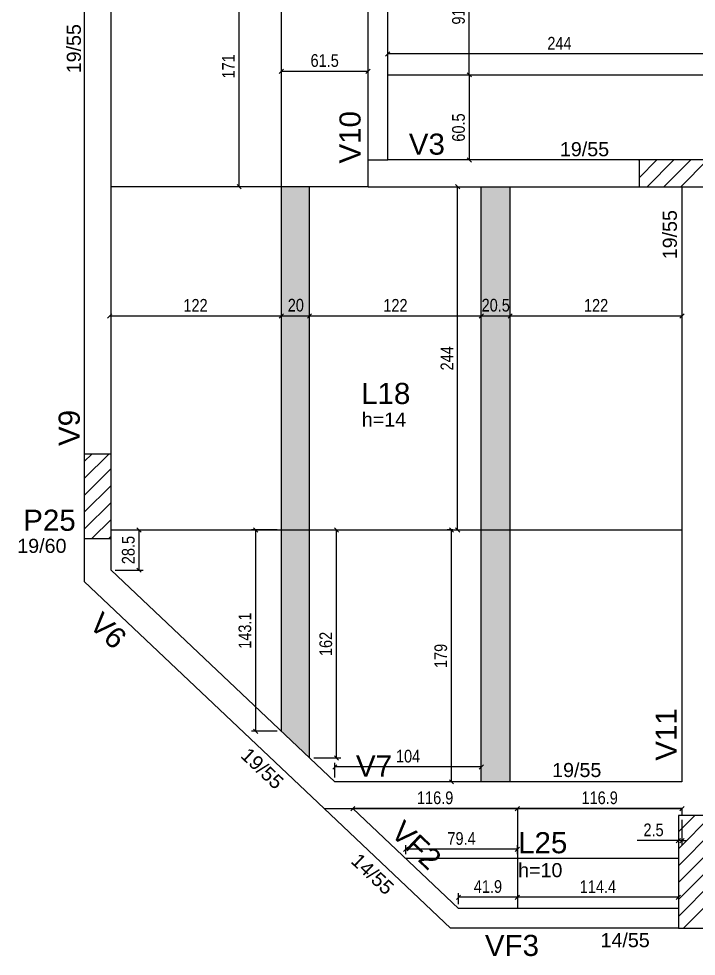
# Model space of a CAD drawing. Header units: millimetres. Extents: x 3565 to 7170, y 1537 to 2867.
# Drawn here: x 3582 to 4063, y 1562 to 2228 of the extents above; entities that cross this region are included whole.
import ezdxf

# ---------------------------------------------------------------- set-up
doc = ezdxf.new("R2010")
doc.units = ezdxf.units.MM
for name, color, linetype in [('3', 3, 'Continuous'), ('4', 4, 'Continuous'), ('7', 7, 'Continuous'), ('9', 9, 'Continuous'), ('Painéis', 200, 'Continuous')]:
    doc.layers.add(name, color=color, linetype=linetype)
doc.layers.add('Hachura', color=251, linetype='Continuous', lineweight=9)
doc.styles.add('COTA TECNICA-50', font='techl___.ttf', dxfattribs={"height": 9})
doc.styles.get("Standard").update_dxf_attribs({"font": 'arial.ttf'})
doc.dimstyles.new('COTA PAINEL-50', dxfattribs={"dimtxt": 9, "dimasz": 3, "dimexe": 3, "dimexo": 3, "dimgap": 3, "dimtad": 1, "dimdec": 1, "dimzin": 12, "dimdsep": 46, "dimtxsty": 'COTA TECNICA-50', "dimblk1": 'OBLIQUE', "dimblk2": 'OBLIQUE', "dimsah": 1, "dimcen": 0.9, "dimclrd": 4, "dimclre": 4, "dimclrt": 240, "dimadec": 1, "dimazin": 3, "dimtfac": 1, "dimtdec": 1, "dimtmove": 0, "dimatfit": 3, "dimfxl": 1, "dimtolj": 1, "dimtzin": 12, "dimarcsym": 0})

# ---------------------------------------------------------------- blocks, each defined once
blk = doc.blocks.new('_Oblique')
at = {"color": 0, "linetype": 'ByBlock', "lineweight": -2}
blk.add_line((-0.5, -0.5), (0.5, 0.5), dxfattribs=at)
blk = doc.blocks.new('*D466')
at = {"color": 4, "lineweight": -2, "transparency": 16777216}
for p, q in [((3843.54, 2203.67), (3843.54, 2206.36)), ((4087.54, 2203.67), (4087.54, 2206.36)), ((4087.54, 2203.36), (3843.54, 2203.36))]:
    blk.add_line(p, q, dxfattribs=at)
at = {"layer": 'Defpoints', "color": 0, "transparency": 16777216}
for p in [(3843.54, 2203.36), (3843.54, 2200.67), (4087.54, 2200.67)]:
    blk.add_point(p, dxfattribs=at)
at = {"color": 4, "lineweight": -2, "transparency": 16777216, "xscale": 3, "yscale": 3, "zscale": 3, "rotation": 180}
blk.add_blockref('_Oblique', (3843.54, 2203.36), dxfattribs=at)
at = {"color": 4, "lineweight": -2, "transparency": 16777216, "xscale": 3, "yscale": 3, "zscale": 3}
blk.add_blockref('_Oblique', (4087.54, 2203.36), dxfattribs=at)
at = {"color": 240, "transparency": 16777216, "insert": (3965.54, 2210.92), "char_height": 9, "attachment_point": 5, "style": 'COTA TECNICA-50'}
blk.add_mtext('\\A1;244', dxfattribs=at)
blk = doc.blocks.new('*D467')
at = {"layer": 'Defpoints', "color": 0, "transparency": 16777216}
for p in [(3901.48, 2279.98), (3901.48, 2279.98), (3901.48, 2188.48)]:
    blk.add_point(p, dxfattribs=at)
at = {"layer": 'Painéis', "color": 4, "lineweight": -2, "transparency": 16777216}
blk.add_line((3901.48, 2188.48), (3901.48, 2279.98), dxfattribs=at)
at = {"layer": 'Painéis', "color": 4, "lineweight": -2, "transparency": 16777216, "xscale": 3, "yscale": 3, "zscale": 3}
for p, rotation in [((3901.48, 2279.98), 90), ((3901.48, 2188.48), 270)]:
    blk.add_blockref('_Oblique', p, dxfattribs=dict(at, rotation=rotation))
at = {"layer": 'Painéis', "color": 240, "transparency": 16777216, "insert": (3893.85, 2234.23), "char_height": 9, "attachment_point": 5, "rotation": 90, "style": 'COTA TECNICA-50'}
blk.add_mtext('\\A1;91.5', dxfattribs=at)
blk = doc.blocks.new('*D468')
at = {"layer": 'Defpoints', "color": 0, "transparency": 16777216}
for p in [(3901.48, 2188.48), (3901.48, 2127.98), (3901.48, 2127.98)]:
    blk.add_point(p, dxfattribs=at)
at = {"layer": 'Painéis', "color": 4, "lineweight": -2, "transparency": 16777216}
blk.add_line((3901.48, 2188.48), (3901.48, 2127.98), dxfattribs=at)
at = {"layer": 'Painéis', "color": 4, "lineweight": -2, "transparency": 16777216, "xscale": 3, "yscale": 3, "zscale": 3}
for p, rotation in [((3901.48, 2188.48), 90), ((3901.48, 2127.98), 270)]:
    blk.add_blockref('_Oblique', p, dxfattribs=dict(at, rotation=rotation))
at = {"layer": 'Painéis', "color": 240, "transparency": 16777216, "insert": (3893.88, 2151.02), "char_height": 9, "attachment_point": 5, "rotation": 90, "style": 'COTA TECNICA-50'}
blk.add_mtext('\\A1;60.5', dxfattribs=at)
blk = doc.blocks.new('*D470')
at = {"layer": 'Defpoints', "color": 0, "transparency": 16777216}
for p in [(3749.84, 1864.98), (3768.04, 1864.98), (3768.04, 1721.91)]:
    blk.add_point(p, dxfattribs=at)
at = {"layer": 'Painéis', "color": 4, "lineweight": -2, "transparency": 16777216}
for p, q in [((3765.04, 1864.98), (3746.84, 1864.98)), ((3749.84, 1721.91), (3749.84, 1864.98)), ((3765.04, 1721.91), (3746.84, 1721.91))]:
    blk.add_line(p, q, dxfattribs=at)
at = {"layer": 'Painéis', "color": 4, "lineweight": -2, "transparency": 16777216, "xscale": 3, "yscale": 3, "zscale": 3}
for p, rotation in [((3749.84, 1864.98), 90), ((3749.84, 1721.91), 270)]:
    blk.add_blockref('_Oblique', p, dxfattribs=dict(at, rotation=rotation))
at = {"layer": 'Painéis', "color": 240, "transparency": 16777216, "insert": (3742.15, 1793.44), "char_height": 9, "attachment_point": 5, "rotation": 90, "style": 'COTA TECNICA-50'}
blk.add_mtext('\\A1;143.1', dxfattribs=at)
blk = doc.blocks.new('*D471')
at = {"layer": 'Defpoints', "color": 0, "transparency": 16777216}
for p in [(3646.04, 2017.1), (3768.04, 2017.1), (3768.04, 2017.1)]:
    blk.add_point(p, dxfattribs=at)
at = {"layer": 'Painéis', "color": 4, "lineweight": -2, "transparency": 16777216}
blk.add_line((3646.04, 2017.1), (3768.04, 2017.1), dxfattribs=at)
at = {"layer": 'Painéis', "color": 4, "lineweight": -2, "transparency": 16777216, "xscale": 3, "yscale": 3, "zscale": 3, "rotation": 180}
blk.add_blockref('_Oblique', (3646.04, 2017.1), dxfattribs=at)
at = {"layer": 'Painéis', "color": 4, "lineweight": -2, "transparency": 16777216, "xscale": 3, "yscale": 3, "zscale": 3}
blk.add_blockref('_Oblique', (3768.04, 2017.1), dxfattribs=at)
at = {"layer": 'Painéis', "color": 240, "transparency": 16777216, "insert": (3707.04, 2024.65), "char_height": 9, "attachment_point": 5, "style": 'COTA TECNICA-50'}
blk.add_mtext('\\A1;122', dxfattribs=at)
blk = doc.blocks.new('*D472')
at = {"layer": 'Defpoints', "color": 0, "transparency": 16777216}
for p in [(3768.04, 2017.1), (3788.04, 2017.1), (3788.04, 2017.1)]:
    blk.add_point(p, dxfattribs=at)
at = {"layer": 'Painéis', "color": 4, "lineweight": -2, "transparency": 16777216}
blk.add_line((3768.04, 2017.1), (3788.04, 2017.1), dxfattribs=at)
at = {"layer": 'Painéis', "color": 4, "lineweight": -2, "transparency": 16777216, "xscale": 3, "yscale": 3, "zscale": 3, "rotation": 180}
blk.add_blockref('_Oblique', (3768.04, 2017.1), dxfattribs=at)
at = {"layer": 'Painéis', "color": 4, "lineweight": -2, "transparency": 16777216, "xscale": 3, "yscale": 3, "zscale": 3}
blk.add_blockref('_Oblique', (3788.04, 2017.1), dxfattribs=at)
at = {"layer": 'Painéis', "color": 240, "transparency": 16777216, "insert": (3778.29, 2024.69), "char_height": 9, "attachment_point": 5, "style": 'COTA TECNICA-50'}
blk.add_mtext('\\A1;20', dxfattribs=at)
blk = doc.blocks.new('*D473')
at = {"layer": 'Defpoints', "color": 0, "transparency": 16777216}
for p in [(3788.04, 2017.1), (3910.04, 2017.1), (3910.04, 2017.1)]:
    blk.add_point(p, dxfattribs=at)
at = {"layer": 'Painéis', "color": 4, "lineweight": -2, "transparency": 16777216}
blk.add_line((3788.04, 2017.1), (3910.04, 2017.1), dxfattribs=at)
at = {"layer": 'Painéis', "color": 4, "lineweight": -2, "transparency": 16777216, "xscale": 3, "yscale": 3, "zscale": 3, "rotation": 180}
blk.add_blockref('_Oblique', (3788.04, 2017.1), dxfattribs=at)
at = {"layer": 'Painéis', "color": 4, "lineweight": -2, "transparency": 16777216, "xscale": 3, "yscale": 3, "zscale": 3}
blk.add_blockref('_Oblique', (3910.04, 2017.1), dxfattribs=at)
at = {"layer": 'Painéis', "color": 240, "transparency": 16777216, "insert": (3849.04, 2024.65), "char_height": 9, "attachment_point": 5, "style": 'COTA TECNICA-50'}
blk.add_mtext('\\A1;122', dxfattribs=at)
blk = doc.blocks.new('*D474')
at = {"layer": 'Defpoints', "color": 0, "transparency": 16777216}
for p in [(3910.04, 2017.1), (3930.55, 2017.1), (3930.55, 2017.1)]:
    blk.add_point(p, dxfattribs=at)
at = {"layer": 'Painéis', "color": 4, "lineweight": -2, "transparency": 16777216}
blk.add_line((3910.04, 2017.1), (3930.55, 2017.1), dxfattribs=at)
at = {"layer": 'Painéis', "color": 4, "lineweight": -2, "transparency": 16777216, "xscale": 3, "yscale": 3, "zscale": 3, "rotation": 180}
blk.add_blockref('_Oblique', (3910.04, 2017.1), dxfattribs=at)
at = {"layer": 'Painéis', "color": 4, "lineweight": -2, "transparency": 16777216, "xscale": 3, "yscale": 3, "zscale": 3}
blk.add_blockref('_Oblique', (3930.55, 2017.1), dxfattribs=at)
at = {"layer": 'Painéis', "color": 240, "transparency": 16777216, "insert": (3920.29, 2024.7), "char_height": 9, "attachment_point": 5, "style": 'COTA TECNICA-50'}
blk.add_mtext('\\A1;20.5', dxfattribs=at)
blk = doc.blocks.new('*D475')
at = {"layer": 'Defpoints', "color": 0, "transparency": 16777216}
for p in [(3930.55, 2017.1), (4052.54, 2017.1), (4052.54, 2017.1)]:
    blk.add_point(p, dxfattribs=at)
at = {"layer": 'Painéis', "color": 4, "lineweight": -2, "transparency": 16777216}
blk.add_line((3930.55, 2017.1), (4052.54, 2017.1), dxfattribs=at)
at = {"layer": 'Painéis', "color": 4, "lineweight": -2, "transparency": 16777216, "xscale": 3, "yscale": 3, "zscale": 3, "rotation": 180}
blk.add_blockref('_Oblique', (3930.55, 2017.1), dxfattribs=at)
at = {"layer": 'Painéis', "color": 4, "lineweight": -2, "transparency": 16777216, "xscale": 3, "yscale": 3, "zscale": 3}
blk.add_blockref('_Oblique', (4052.54, 2017.1), dxfattribs=at)
at = {"layer": 'Painéis', "color": 240, "transparency": 16777216, "insert": (3991.54, 2024.65), "char_height": 9, "attachment_point": 5, "style": 'COTA TECNICA-50'}
blk.add_mtext('\\A1;122', dxfattribs=at)
blk = doc.blocks.new('*D637')
at = {"layer": 'Defpoints', "color": 0, "transparency": 16777216}
for p in [(3888.87, 1864.98), (3892.84, 1864.98), (3897.17, 1685.98)]:
    blk.add_point(p, dxfattribs=at)
at = {"layer": 'Painéis', "color": 4, "lineweight": -2, "transparency": 16777216}
for p, q in [((3889.84, 1864.98), (3885.87, 1864.98)), ((3888.87, 1685.98), (3888.87, 1864.98)), ((3894.17, 1685.98), (3885.87, 1685.98))]:
    blk.add_line(p, q, dxfattribs=at)
at = {"layer": 'Painéis', "color": 4, "lineweight": -2, "transparency": 16777216, "xscale": 3, "yscale": 3, "zscale": 3}
for p, rotation in [((3888.87, 1864.98), 90), ((3888.87, 1685.98), 270)]:
    blk.add_blockref('_Oblique', p, dxfattribs=dict(at, rotation=rotation))
at = {"layer": 'Painéis', "color": 240, "transparency": 16777216, "insert": (3881.27, 1775.48), "char_height": 9, "attachment_point": 5, "rotation": 90, "style": 'COTA TECNICA-50'}
blk.add_mtext('\\A1;179', dxfattribs=at)
blk = doc.blocks.new('*D476')
at = {"layer": 'Defpoints', "color": 0, "transparency": 16777216}
for p in [(3893.2, 2108.98), (3893.2, 2108.98), (3893.2, 1864.98)]:
    blk.add_point(p, dxfattribs=at)
at = {"layer": 'Painéis', "color": 4, "lineweight": -2, "transparency": 16777216}
blk.add_line((3893.2, 1864.98), (3893.2, 2108.98), dxfattribs=at)
at = {"layer": 'Painéis', "color": 4, "lineweight": -2, "transparency": 16777216, "xscale": 3, "yscale": 3, "zscale": 3}
for p, rotation in [((3893.2, 2108.98), 90), ((3893.2, 1864.98), 270)]:
    blk.add_blockref('_Oblique', p, dxfattribs=dict(at, rotation=rotation))
at = {"layer": 'Painéis', "color": 240, "transparency": 16777216, "insert": (3885.63, 1986.98), "char_height": 9, "attachment_point": 5, "rotation": 90, "style": 'COTA TECNICA-50'}
blk.add_mtext('\\A1;244', dxfattribs=at)
blk = doc.blocks.new('*D477')
at = {"layer": 'Defpoints', "color": 0, "transparency": 16777216}
for p in [(3768.04, 2190.99), (3829.54, 2190.99), (3829.54, 2190.99)]:
    blk.add_point(p, dxfattribs=at)
at = {"layer": 'Painéis', "color": 4, "lineweight": -2, "transparency": 16777216}
blk.add_line((3768.04, 2190.99), (3829.54, 2190.99), dxfattribs=at)
at = {"layer": 'Painéis', "color": 4, "lineweight": -2, "transparency": 16777216, "xscale": 3, "yscale": 3, "zscale": 3, "rotation": 180}
blk.add_blockref('_Oblique', (3768.04, 2190.99), dxfattribs=at)
at = {"layer": 'Painéis', "color": 4, "lineweight": -2, "transparency": 16777216, "xscale": 3, "yscale": 3, "zscale": 3}
blk.add_blockref('_Oblique', (3829.54, 2190.99), dxfattribs=at)
at = {"layer": 'Painéis', "color": 240, "transparency": 16777216, "insert": (3798.79, 2198.59), "char_height": 9, "attachment_point": 5, "style": 'COTA TECNICA-50'}
blk.add_mtext('\\A1;61.5', dxfattribs=at)
blk = doc.blocks.new('*D638')
at = {"layer": 'Defpoints', "color": 0, "transparency": 16777216}
for p in [(3738.04, 2279.98), (3738.04, 2279.98), (3738.04, 2108.98)]:
    blk.add_point(p, dxfattribs=at)
at = {"layer": 'Painéis', "color": 4, "lineweight": -2, "transparency": 16777216}
blk.add_line((3738.04, 2108.98), (3738.04, 2279.98), dxfattribs=at)
at = {"layer": 'Painéis', "color": 4, "lineweight": -2, "transparency": 16777216, "xscale": 3, "yscale": 3, "zscale": 3}
for p, rotation in [((3738.04, 2279.98), 90), ((3738.04, 2108.98), 270)]:
    blk.add_blockref('_Oblique', p, dxfattribs=dict(at, rotation=rotation))
at = {"layer": 'Painéis', "color": 240, "transparency": 16777216, "insert": (3730.47, 2194.48), "char_height": 9, "attachment_point": 5, "rotation": 90, "style": 'COTA TECNICA-50'}
blk.add_mtext('\\A1;171', dxfattribs=at)
blk = doc.blocks.new('*D639')
at = {"layer": 'Defpoints', "color": 0, "transparency": 16777216}
for p in [(3806, 1696.59), (3806, 1685.98), (3910.04, 1685.98)]:
    blk.add_point(p, dxfattribs=at)
at = {"layer": 'Painéis', "color": 4, "lineweight": -2, "transparency": 16777216}
for p, q in [((3806, 1688.98), (3806, 1699.59)), ((3910.04, 1688.98), (3910.04, 1699.59)), ((3910.04, 1696.59), (3806, 1696.59))]:
    blk.add_line(p, q, dxfattribs=at)
at = {"layer": 'Painéis', "color": 4, "lineweight": -2, "transparency": 16777216, "xscale": 3, "yscale": 3, "zscale": 3, "rotation": 180}
blk.add_blockref('_Oblique', (3806, 1696.59), dxfattribs=at)
at = {"layer": 'Painéis', "color": 4, "lineweight": -2, "transparency": 16777216, "xscale": 3, "yscale": 3, "zscale": 3}
blk.add_blockref('_Oblique', (3910.04, 1696.59), dxfattribs=at)
at = {"layer": 'Painéis', "color": 240, "transparency": 16777216, "insert": (3858.02, 1704.18), "char_height": 9, "attachment_point": 5, "style": 'COTA TECNICA-50'}
blk.add_mtext('\\A1;104', dxfattribs=at)
blk = doc.blocks.new('*D640')
at = {"layer": 'Defpoints', "color": 0, "transparency": 16777216}
for p in [(3788.04, 1864.98), (3807.19, 1864.98), (3788.04, 1702.98)]:
    blk.add_point(p, dxfattribs=at)
at = {"layer": 'Painéis', "color": 4, "lineweight": -2, "transparency": 16777216}
for p, q in [((3791.04, 1864.98), (3810.19, 1864.98)), ((3807.19, 1702.98), (3807.19, 1864.98)), ((3791.04, 1702.98), (3810.19, 1702.98))]:
    blk.add_line(p, q, dxfattribs=at)
at = {"layer": 'Painéis', "color": 4, "lineweight": -2, "transparency": 16777216, "xscale": 3, "yscale": 3, "zscale": 3}
for p, rotation in [((3807.19, 1864.98), 90), ((3807.19, 1702.98), 270)]:
    blk.add_blockref('_Oblique', p, dxfattribs=dict(at, rotation=rotation))
at = {"layer": 'Painéis', "color": 240, "transparency": 16777216, "insert": (3799.6, 1783.98), "char_height": 9, "attachment_point": 5, "rotation": 90, "style": 'COTA TECNICA-50'}
blk.add_mtext('\\A1;162', dxfattribs=at)
blk = doc.blocks.new('*D478')
at = {"layer": 'Defpoints', "color": 0, "transparency": 16777216}
for p in [(4050.04, 1661.98), (4052.54, 1661.98), (4050.04, 1644.18)]:
    blk.add_point(p, dxfattribs=at)
at = {"layer": 'Painéis', "color": 4, "lineweight": -2, "transparency": 16777216}
for p, q in [((4050.04, 1658.98), (4050.04, 1641.18)), ((4052.54, 1658.98), (4052.54, 1641.18)), ((4050.04, 1644.18), (4020.68, 1644.18)), ((4052.54, 1644.18), (4050.04, 1644.18)), ((4052.54, 1644.18), (4055.54, 1644.18))]:
    blk.add_line(p, q, dxfattribs=at)
at = {"layer": 'Painéis', "color": 4, "lineweight": -2, "transparency": 16777216, "xscale": 3, "yscale": 3, "zscale": 3}
blk.add_blockref('_Oblique', (4050.04, 1644.18), dxfattribs=at)
at = {"layer": 'Painéis', "color": 4, "lineweight": -2, "transparency": 16777216, "xscale": 3, "yscale": 3, "zscale": 3, "rotation": 180}
blk.add_blockref('_Oblique', (4052.54, 1644.18), dxfattribs=at)
at = {"layer": 'Painéis', "color": 240, "transparency": 16777216, "insert": (4032.36, 1651.78), "char_height": 9, "attachment_point": 5, "style": 'COTA TECNICA-50'}
blk.add_mtext('\\A1;2.5', dxfattribs=at)
blk = doc.blocks.new('*D641')
at = {"layer": 'Defpoints', "color": 0, "transparency": 16777216}
for p in [(3935.67, 1666.98), (3935.67, 1666.98), (4052.54, 1666.98)]:
    blk.add_point(p, dxfattribs=at)
at = {"layer": 'Painéis', "color": 4, "lineweight": -2, "transparency": 16777216}
blk.add_line((4052.54, 1666.98), (3935.67, 1666.98), dxfattribs=at)
at = {"layer": 'Painéis', "color": 4, "lineweight": -2, "transparency": 16777216, "xscale": 3, "yscale": 3, "zscale": 3, "rotation": 180}
blk.add_blockref('_Oblique', (3935.67, 1666.98), dxfattribs=at)
at = {"layer": 'Painéis', "color": 4, "lineweight": -2, "transparency": 16777216, "xscale": 3, "yscale": 3, "zscale": 3}
blk.add_blockref('_Oblique', (4052.54, 1666.98), dxfattribs=at)
at = {"layer": 'Painéis', "color": 240, "transparency": 16777216, "insert": (3994.11, 1674.6), "char_height": 9, "attachment_point": 5, "style": 'COTA TECNICA-50'}
blk.add_mtext('\\A1;116.9', dxfattribs=at)
blk = doc.blocks.new('*D479')
at = {"layer": 'Defpoints', "color": 0, "transparency": 16777216}
for p in [(3818.8, 1666.98), (3818.8, 1666.98), (3935.67, 1666.98)]:
    blk.add_point(p, dxfattribs=at)
at = {"layer": 'Painéis', "color": 4, "lineweight": -2, "transparency": 16777216}
blk.add_line((3935.67, 1666.98), (3818.8, 1666.98), dxfattribs=at)
at = {"layer": 'Painéis', "color": 4, "lineweight": -2, "transparency": 16777216, "xscale": 3, "yscale": 3, "zscale": 3, "rotation": 180}
blk.add_blockref('_Oblique', (3818.8, 1666.98), dxfattribs=at)
at = {"layer": 'Painéis', "color": 4, "lineweight": -2, "transparency": 16777216, "xscale": 3, "yscale": 3, "zscale": 3}
blk.add_blockref('_Oblique', (3935.67, 1666.98), dxfattribs=at)
at = {"layer": 'Painéis', "color": 240, "transparency": 16777216, "insert": (3877.24, 1674.6), "char_height": 9, "attachment_point": 5, "style": 'COTA TECNICA-50'}
blk.add_mtext('\\A1;116.9', dxfattribs=at)
blk = doc.blocks.new('*D480')
at = {"layer": 'Defpoints', "color": 0, "transparency": 16777216}
for p in [(3935.67, 1603.92), (3935.67, 1603.92), (4050.04, 1603.92)]:
    blk.add_point(p, dxfattribs=at)
at = {"layer": 'Painéis', "color": 4, "lineweight": -2, "transparency": 16777216}
blk.add_line((4050.04, 1603.92), (3935.67, 1603.92), dxfattribs=at)
at = {"layer": 'Painéis', "color": 4, "lineweight": -2, "transparency": 16777216, "xscale": 3, "yscale": 3, "zscale": 3, "rotation": 180}
blk.add_blockref('_Oblique', (3935.67, 1603.92), dxfattribs=at)
at = {"layer": 'Painéis', "color": 4, "lineweight": -2, "transparency": 16777216, "xscale": 3, "yscale": 3, "zscale": 3}
blk.add_blockref('_Oblique', (4050.04, 1603.92), dxfattribs=at)
at = {"layer": 'Painéis', "color": 240, "transparency": 16777216, "insert": (3992.86, 1611.49), "char_height": 9, "attachment_point": 5, "style": 'COTA TECNICA-50'}
blk.add_mtext('\\A1;114.4', dxfattribs=at)
blk = doc.blocks.new('*D481')
at = {"layer": 'Defpoints', "color": 0, "transparency": 16777216}
for p in [(3893.81, 1603.92), (3935.67, 1603.92), (3893.81, 1595.98)]:
    blk.add_point(p, dxfattribs=at)
at = {"layer": 'Painéis', "color": 4, "lineweight": -2, "transparency": 16777216}
for p, q in [((3893.81, 1598.98), (3893.81, 1606.92)), ((3935.67, 1603.92), (3893.81, 1603.92))]:
    blk.add_line(p, q, dxfattribs=at)
at = {"layer": 'Painéis', "color": 4, "lineweight": -2, "transparency": 16777216, "xscale": 3, "yscale": 3, "zscale": 3, "rotation": 180}
blk.add_blockref('_Oblique', (3893.81, 1603.92), dxfattribs=at)
at = {"layer": 'Painéis', "color": 4, "lineweight": -2, "transparency": 16777216, "xscale": 3, "yscale": 3, "zscale": 3}
blk.add_blockref('_Oblique', (3935.67, 1603.92), dxfattribs=at)
at = {"layer": 'Painéis', "color": 240, "transparency": 16777216, "insert": (3914.74, 1611.52), "char_height": 9, "attachment_point": 5, "style": 'COTA TECNICA-50'}
blk.add_mtext('\\A1;41.9', dxfattribs=at)
blk = doc.blocks.new('*D642')
at = {"layer": 'Defpoints', "color": 0, "transparency": 16777216}
for p in [(3856.31, 1638.05), (3856.31, 1631.48), (3935.67, 1631.48)]:
    blk.add_point(p, dxfattribs=at)
at = {"layer": 'Painéis', "color": 4, "lineweight": -2, "transparency": 16777216}
for p, q in [((3856.31, 1634.48), (3856.31, 1641.05)), ((3935.67, 1634.48), (3935.67, 1641.05)), ((3935.67, 1638.05), (3856.31, 1638.05))]:
    blk.add_line(p, q, dxfattribs=at)
at = {"layer": 'Painéis', "color": 4, "lineweight": -2, "transparency": 16777216, "xscale": 3, "yscale": 3, "zscale": 3, "rotation": 180}
blk.add_blockref('_Oblique', (3856.31, 1638.05), dxfattribs=at)
at = {"layer": 'Painéis', "color": 4, "lineweight": -2, "transparency": 16777216, "xscale": 3, "yscale": 3, "zscale": 3}
blk.add_blockref('_Oblique', (3935.67, 1638.05), dxfattribs=at)
at = {"layer": 'Painéis', "color": 240, "transparency": 16777216, "insert": (3895.99, 1645.65), "char_height": 9, "attachment_point": 5, "style": 'COTA TECNICA-50'}
blk.add_mtext('\\A1;79.4', dxfattribs=at)
blk = doc.blocks.new('*D653')
at = {"layer": 'Defpoints', "color": 0, "transparency": 16777216}
for p in [(3647.04, 1864.98), (3666.96, 1864.98), (3647.04, 1836.45)]:
    blk.add_point(p, dxfattribs=at)
at = {"layer": 'Painéis', "color": 4, "lineweight": -2, "transparency": 16777216}
for p, q in [((3650.04, 1864.98), (3669.96, 1864.98)), ((3666.96, 1836.45), (3666.96, 1864.98)), ((3650.04, 1836.45), (3669.96, 1836.45))]:
    blk.add_line(p, q, dxfattribs=at)
at = {"layer": 'Painéis', "color": 4, "lineweight": -2, "transparency": 16777216, "xscale": 3, "yscale": 3, "zscale": 3}
for p, rotation in [((3666.96, 1864.98), 90), ((3666.96, 1836.45), 270)]:
    blk.add_blockref('_Oblique', p, dxfattribs=dict(at, rotation=rotation))
at = {"layer": 'Painéis', "color": 240, "transparency": 16777216, "insert": (3659.35, 1850.71), "char_height": 9, "attachment_point": 5, "rotation": 90, "style": 'COTA TECNICA-50'}
blk.add_mtext('\\A1;28.5', dxfattribs=at)

msp = doc.modelspace()

# ---------------------------------------------------------------- hatches: boundary and pattern name
at = {"layer": 'Hachura', "linetype": 'ByBlock'}
h = msp.add_hatch(color=256, dxfattribs=at)
h.dxf.hatch_style = 1
h.paths.add_polyline_path([(3768.04, 1721.91), (3788.04, 1702.98), (3788.04, 2108.98), (3768.04, 2108.98)])
h = msp.add_hatch(color=256, dxfattribs=at)
h.dxf.hatch_style = 1
h.paths.add_polyline_path([(3910.04, 1685.98), (3930.54, 1685.98), (3930.54, 2108.98), (3910.04, 2108.98)])

# ---------------------------------------------------------------- linework, layer by layer
at = {"layer": '3', "linetype": 'Continuous'}
for p, q in [((4022.04, 2115.3), (4034.72, 2127.98)), ((4022.04, 2127.32), (4022.7, 2127.98)), ((4027.74, 2108.98), (4046.74, 2127.98)), ((4039.76, 2108.98), (4058.76, 2127.98)), ((4051.78, 2108.98), (4070.78, 2127.98)), ((3628.04, 1901.61), (3645.41, 1918.98)), ((3628.04, 1913.63), (3633.39, 1918.98)), ((3628.04, 1889.59), (3647.04, 1908.59)), ((3628.04, 1877.57), (3647.04, 1896.57)), ((3628.04, 1865.54), (3647.04, 1884.54)), ((3633.49, 1858.98), (3647.04, 1872.52)), ((3645.51, 1858.98), (3647.04, 1860.5)), ((3798.44, 1666.98), (3888.24, 1581.98)), ((3818.8, 1666.98), (3893.81, 1595.98)), ((4050.04, 1638.42), (4073.6, 1661.98)), ((4050.04, 1650.44), (4061.58, 1661.98)), ((4050.04, 1626.4), (4074.04, 1650.4)), ((4050.04, 1614.38), (4074.04, 1638.38)), ((4050.04, 1602.36), (4074.04, 1626.36)), ((4050.04, 1590.34), (4074.04, 1614.34)), ((4053.7, 1581.98), (4074.04, 1602.32)), ((4050.04, 1595.98), (3893.81, 1595.98)), ((4050.04, 1581.98), (3888.24, 1581.98))]:
    msp.add_line(p, q, dxfattribs=at)
for points in [[(3829.54, 2279.98), (3829.54, 2108.98)], [(3843.54, 2127.98), (3843.54, 2279.98)], [(3628.04, 2238.98), (3628.04, 1918.98)], [(3647.04, 1918.98), (3647.04, 2238.98)], [(3829.54, 2127.98), (3843.54, 2127.98)], [(4022.04, 2127.98), (3843.54, 2127.98)], [(3829.54, 2108.98), (4022.04, 2108.98)], [(4052.54, 2108.98), (4052.54, 1685.98)], [(3628.04, 1858.98), (3628.04, 1828.27)], [(3647.04, 1836.45), (3647.04, 1858.98)], [(3806, 1685.98), (3647.04, 1836.45)], [(3628.04, 1828.27), (3798.44, 1666.98)], [(4052.54, 1685.98), (3806, 1685.98)], [(3798.44, 1666.98), (4052.54, 1666.98)], [(4052.54, 1666.98), (4052.54, 1661.98)]]:
    msp.add_lwpolyline(points, dxfattribs=at)
at = {"layer": '7', "linetype": 'Continuous'}
for points in [[(4022.04, 2108.98), (4102.04, 2108.98), (4102.04, 2127.98), (4022.04, 2127.98), (4022.04, 2108.98)], [(3628.04, 1858.98), (3647.04, 1858.98), (3647.04, 1918.98), (3628.04, 1918.98), (3628.04, 1858.98)], [(4050.04, 1581.98), (4074.04, 1581.98), (4074.04, 1661.98), (4050.04, 1661.98), (4050.04, 1581.98)]]:
    msp.add_lwpolyline(points, dxfattribs=at)
at = {"layer": '9', "linetype": 'Continuous'}
msp.add_solid([(3647.04, 2221.98), (3647.04, 2009.98), (3647.04, 2221.98)], dxfattribs=at)
at = {"layer": 'Painéis'}
for p, q in [((3768.04, 1721.91), (3768.04, 2279.98)), ((3843.54, 2188.48), (6982.54, 2188.48)), ((3829.04, 2108.98), (3647.04, 2108.98)), ((3788.04, 1702.98), (3788.04, 2108.98)), ((3910.04, 1685.98), (3910.04, 2108.98)), ((3930.54, 1685.98), (3930.54, 2108.98)), ((3647.04, 1864.98), (4052.54, 1864.98)), ((3935.67, 1666.98), (3935.67, 1595.98)), ((4050.04, 1631.48), (3856.31, 1631.48))]:
    msp.add_line(p, q, dxfattribs=at)

# ---------------------------------------------------------------- texts
at = {"layer": '3', "linetype": 'Continuous'}
for s, rotation, p in [('19/55', 90, (3625.61, 2189.57)), ('19/55', 90, (4048.92, 2057.39)), ('19/55', 316.572, (3738.38, 1703.91)), ('14/55', 316.572, (3816.73, 1628.91))]:
    msp.add_text(s, height=10, rotation=rotation, dxfattribs=at).set_placement(p)
for s, p in [('19/55', (3965.87, 2130.63)), ('h=14', (3825.14, 1938.48)), ('19/60', (3580.44, 1848.71)), ('19/55', (3960.35, 1689.39)), ('h=10', (3936.17, 1618.22)), ('14/55', (3994.71, 1568.47))]:
    msp.add_text(s, height=10, dxfattribs=at).set_placement(p)
at = {"layer": '4', "linetype": 'Continuous'}
for s, rotation, p in [('V10', 90, (3824.28, 2125.45)), ('V9', 90, (3624.82, 1924.68)), ('V6', 316.57243, (3630.57, 1796.81)), ('V11', 90, (4048.79, 1700.98)), ('VF2', 316.573, (3844.8, 1648.75))]:
    msp.add_text(s, height=15, rotation=rotation, dxfattribs=at).set_placement(p)
for s, p in [('V3', (3858.54, 2131.73)), ('L18', (3824.67, 1954.52)), ('P25', (3584.7, 1864.42)), ('V7', (3821, 1689.73)), ('L25', (3936.17, 1635.22)), ('VF3', (3912.58, 1562.23))]:
    msp.add_text(s, height=15, dxfattribs=at).set_placement(p)

# ---------------------------------------------------------------- dimensions: what is measured, and where the dimension line sits
dim = msp.add_linear_dim(base=(3843.54, 2203.36), p1=(4087.54, 2200.67), p2=(3843.54, 2200.67), dimstyle='COTA PAINEL-50')
dim.commit()
dim.dimension.update_dxf_attribs({"geometry": '*D466', "text_midpoint": (3965.54, 2210.92)})
at = {"layer": 'Painéis'}
for base, p1, p2, picture, middle in [((3738.04, 2279.98), (3738.04, 2108.98), (3738.04, 2279.98), '*D638', (3730.47, 2194.48)), ((3901.48, 2279.98), (3901.48, 2188.48), (3901.48, 2279.98), '*D467', (3893.85, 2234.23)), ((3893.2, 2108.98), (3893.2, 1864.98), (3893.2, 2108.98), '*D476', (3885.63, 1986.98)), ((3749.84, 1864.98), (3768.04, 1721.91), (3768.04, 1864.98), '*D470', (3742.15, 1793.44)), ((3807.19, 1864.98), (3788.04, 1702.98), (3788.04, 1864.98), '*D640', (3799.6, 1783.98)), ((3888.87, 1864.98), (3897.17, 1685.98), (3892.84, 1864.98), '*D637', (3881.27, 1775.48))]:
    dim = msp.add_linear_dim(base=base, p1=p1, p2=p2, angle=90, dimstyle='COTA PAINEL-50', dxfattribs=at)
    dim.commit()
    dim.dimension.update_dxf_attribs({"geometry": picture, "text_midpoint": middle})
for base, p1, p2, picture, middle in [((3829.54, 2190.99), (3768.04, 2190.99), (3829.54, 2190.99), '*D477', (3798.79, 2198.59)), ((3806, 1696.59), (3910.04, 1685.98), (3806, 1685.98), '*D639', (3858.02, 1704.18)), ((3818.8, 1666.98), (3935.67, 1666.98), (3818.8, 1666.98), '*D479', (3877.24, 1674.6)), ((3935.67, 1666.98), (4052.54, 1666.98), (3935.67, 1666.98), '*D641', (3994.11, 1674.6)), ((4050.04, 1644.18), (4052.54, 1661.98), (4050.04, 1661.98), '*D478', (4032.36, 1651.78)), ((3856.31, 1638.05), (3935.67, 1631.48), (3856.31, 1631.48), '*D642', (3895.99, 1645.65)), ((3893.81, 1603.92), (3935.67, 1603.92), (3893.81, 1595.98), '*D481', (3914.74, 1611.52)), ((3935.67, 1603.92), (4050.04, 1603.92), (3935.67, 1603.92), '*D480', (3992.86, 1611.49))]:
    dim = msp.add_linear_dim(base=base, p1=p1, p2=p2, dimstyle='COTA PAINEL-50', dxfattribs=at)
    dim.commit()
    dim.dimension.update_dxf_attribs({"geometry": picture, "text_midpoint": middle})
for base, p1, p2, picture, middle in [((3901.48, 2127.98), (3901.48, 2188.48), (3901.48, 2127.98), '*D468', (3901.48, 2151.02)), ((3666.96, 1864.98), (3647.04, 1836.45), (3647.04, 1864.98), '*D653', (3666.96, 1850.71))]:
    dim = msp.add_linear_dim(base=base, p1=p1, p2=p2, angle=90, dimstyle='COTA PAINEL-50', dxfattribs=at)
    dim.commit()
    dim.dimension.update_dxf_attribs({"geometry": picture, "text_midpoint": middle, "dimtype": 160})
for base, p1, p2, picture, middle in [((3768.04, 2017.1), (3646.04, 2017.1), (3768.04, 2017.1), '*D471', (3707.04, 2024.65)), ((3910.04, 2017.1), (3788.04, 2017.1), (3910.04, 2017.1), '*D473', (3849.04, 2024.65)), ((4052.54, 2017.1), (3930.55, 2017.1), (4052.54, 2017.1), '*D475', (3991.54, 2024.65))]:
    dim = msp.add_linear_dim(base=base, p1=p1, p2=p2, dimstyle='COTA PAINEL-50', override={"dimtmove": 1}, dxfattribs=at)
    dim.commit()
    dim.dimension.update_dxf_attribs({"geometry": picture, "text_midpoint": middle})
for base, p1, p2, picture, middle in [((3788.04, 2017.1), (3768.04, 2017.1), (3788.04, 2017.1), '*D472', (3778.29, 2017.1)), ((3930.55, 2017.1), (3910.04, 2017.1), (3930.55, 2017.1), '*D474', (3920.29, 2017.1))]:
    dim = msp.add_linear_dim(base=base, p1=p1, p2=p2, dimstyle='COTA PAINEL-50', override={"dimtmove": 1}, dxfattribs=at)
    dim.commit()
    dim.dimension.update_dxf_attribs({"geometry": picture, "text_midpoint": middle, "dimtype": 160})

doc.saveas('drawing.dxf')
